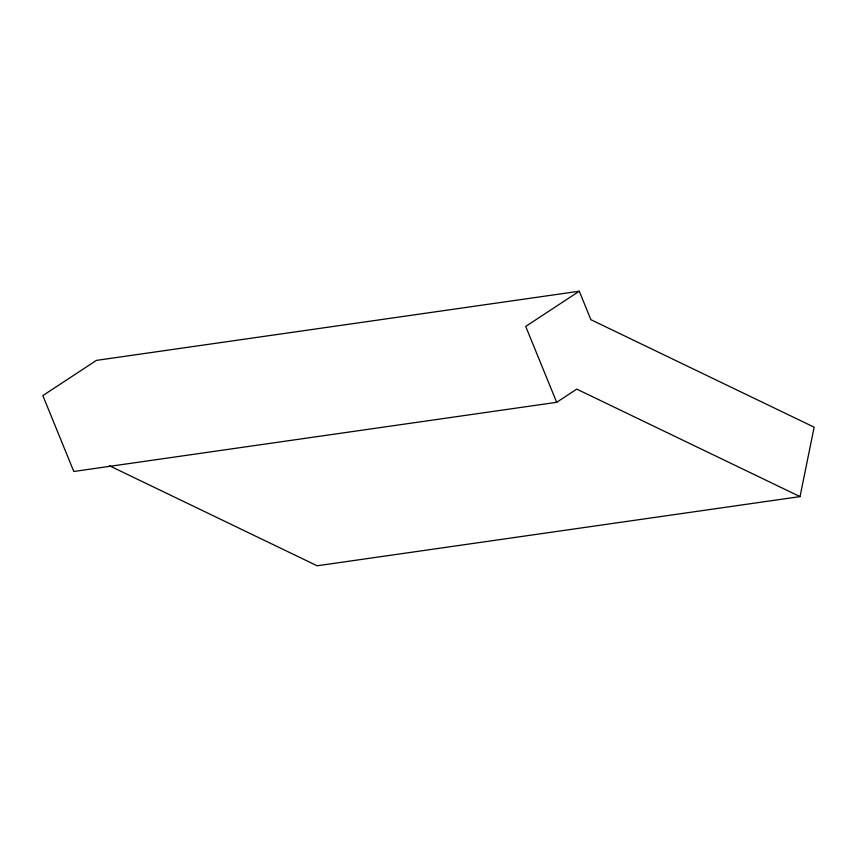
<?xml version="1.0" encoding="UTF-8"?>
<svg xmlns="http://www.w3.org/2000/svg" width="857" height="857" viewBox="0 0 857 857"><rect width="100%" height="100%" fill="white"/><g stroke="black" fill="none" stroke-linecap="round" stroke-linejoin="round"><path stroke-width="1.29" d="M800.02 496.61L814.15 427.182L590.88 319.682L579.278 291.219L96.402 360.39L42.85 395.591L73.798 471.479L556.675 402.308L576.75 389.11L800.02 496.61L317.154 565.781L109.492 465.79M579.278 291.219L525.716 326.421L556.675 402.308"/></g></svg>
